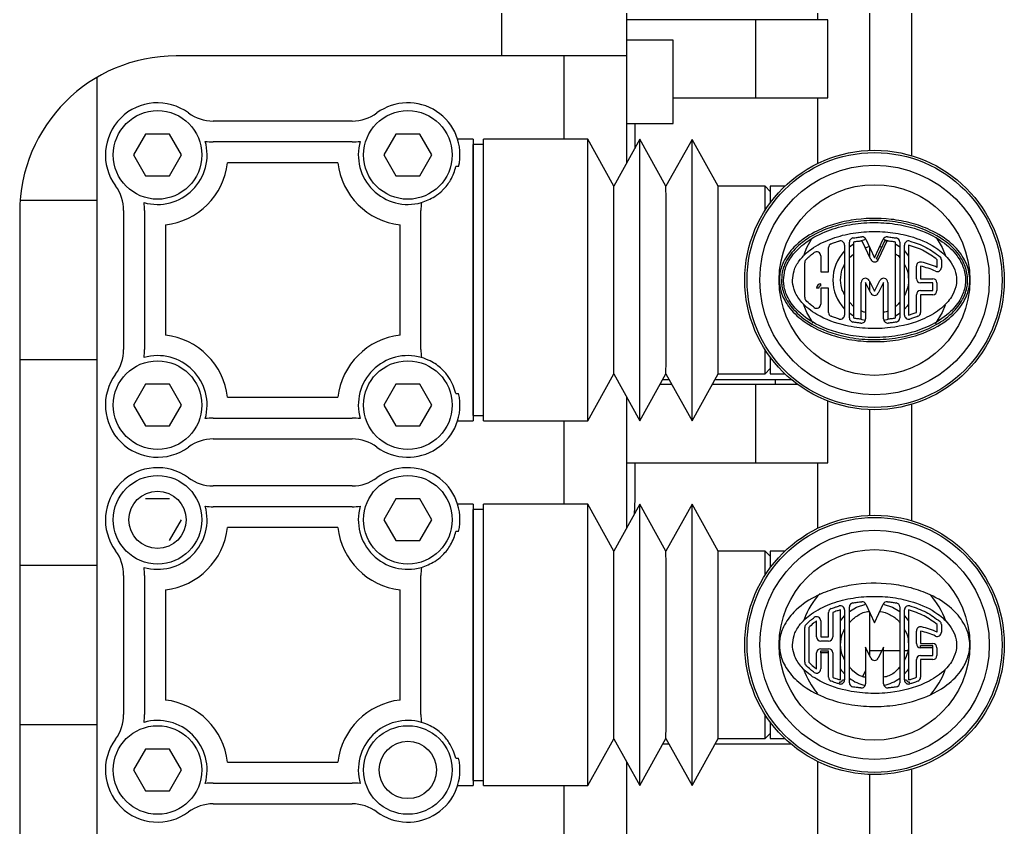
# Model space of a CAD drawing. Header units: millimetres. Extents: x 0 to 415, y 0 to 292.
# Drawn here: x 119.489 to 124.21, y 104.086 to 107.959 of the extents above; entities that cross this region are included whole.
import ezdxf

# ---------------------------------------------------------------- set-up
doc = ezdxf.new("R2010")
doc.units = ezdxf.units.MM

msp = doc.modelspace()

# ---------------------------------------------------------------- linework, layer by layer
at = {"color": 7, "linetype": 'Continuous', "lineweight": 25}
for p, q in [((123.56422, 109.83704), (123.56422, 107.33235)), ((123.76422, 109.83704), (123.76422, 107.3072)), ((121.80014, 107.7857), (121.80014, 109.6607)), ((122.40014, 107.7857), (122.40014, 109.6607)), ((123.31422, 108.45936), (123.31422, 107.95936)), ((123.01621, 107.95936), (122.40014, 107.95936)), ((123.01621, 107.95936), (123.01621, 107.58436)), ((123.36287, 107.95936), (123.01621, 107.95936)), ((123.36287, 107.58436), (123.36287, 107.95936)), ((122.62261, 107.8616), (122.40014, 107.8616)), ((122.62261, 107.4616), (122.62261, 107.8616)), ((121.80014, 107.7857), (120.23922, 107.7857)), ((122.40014, 107.7857), (121.80014, 107.7857)), ((122.10014, 107.38559), (122.10014, 107.7857)), ((122.40014, 107.27274), (122.40014, 107.7857)), ((119.85905, 107.68221), (119.85905, 102.2857)), ((122.62261, 107.58436), (123.01621, 107.58436)), ((123.01621, 107.58436), (123.36287, 107.58436)), ((123.31422, 107.58436), (123.31422, 107.26948)), ((121.0835, 107.4732), (120.41677, 107.4732)), ((122.40014, 107.4616), (122.62261, 107.4616)), ((122.43787, 107.4616), (122.43787, 107.34063)), ((120.0924, 107.4107), (120.03467, 107.3107)), ((120.20787, 107.4107), (120.0924, 107.4107)), ((120.26561, 107.3107), (120.20787, 107.4107)), ((121.2924, 107.4107), (121.23467, 107.3107)), ((121.40787, 107.4107), (121.2924, 107.4107)), ((121.46561, 107.3107), (121.40787, 107.4107)), ((121.0835, 107.3732), (120.41677, 107.3732)), ((121.66264, 107.3857), (121.58933, 107.3857)), ((121.66264, 107.3857), (121.66264, 106.0357)), ((121.71281, 107.36069), (121.66281, 107.3607)), ((122.21281, 107.38556), (121.71281, 107.38569)), ((122.33775, 107.16052), (122.21281, 107.38556)), ((122.46281, 107.38549), (122.33775, 107.16052)), ((122.58775, 107.16046), (122.46281, 107.38549)), ((122.71281, 107.38543), (122.58775, 107.16046)), ((122.83775, 107.16039), (122.71281, 107.38543)), ((120.03467, 107.3107), (120.0924, 107.2107)), ((120.20787, 107.2107), (120.26561, 107.3107)), ((121.23467, 107.3107), (121.2924, 107.2107)), ((121.40787, 107.2107), (121.46561, 107.3107)), ((121.01473, 107.2732), (120.48555, 107.2732)), ((121.59372, 107.25442), (121.58087, 107.25442)), ((120.0924, 107.2107), (120.20787, 107.2107)), ((121.2924, 107.2107), (121.40787, 107.2107)), ((123.06275, 107.16033), (122.83775, 107.16039)), ((123.08764, 107.13544), (123.06275, 107.16033)), ((123.15772, 107.16033), (123.08764, 107.16033)), ((123.08764, 107.16033), (123.08764, 107.08436)), ((119.85905, 107.09195), (119.49133, 107.09195)), ((119.48922, 107.0357), (119.48922, 102.6357)), ((119.98764, 107.04407), (119.98764, 106.37734)), ((120.08764, 107.04407), (120.08764, 106.37734)), ((121.41264, 106.37734), (121.41264, 107.04407)), ((120.18764, 106.97529), (120.18764, 106.44611)), ((121.31264, 106.44611), (121.31264, 106.97529)), ((123.44413, 106.87849), (123.44413, 106.54292)), ((123.46697, 106.52886), (123.46697, 106.89254)), ((123.46697, 106.8702), (123.48697, 106.88352)), ((123.48697, 106.89254), (123.48697, 106.52886)), ((123.51615, 106.89749), (123.54608, 106.90634)), ((123.56951, 106.80878), (123.52799, 106.89782)), ((123.54611, 106.90628), (123.58764, 106.81723)), ((123.58764, 106.81723), (123.62916, 106.90628)), ((123.5967, 106.813), (123.63822, 106.90205)), ((123.64729, 106.89782), (123.60576, 106.80878)), ((123.62919, 106.90634), (123.65855, 106.89771)), ((123.63822, 106.90205), (123.64729, 106.89782)), ((123.68831, 106.52886), (123.68831, 106.89254)), ((123.68831, 106.88352), (123.70831, 106.8702)), ((123.70831, 106.89254), (123.70831, 106.52886)), ((123.73115, 106.54292), (123.73115, 106.87849)), ((123.75115, 106.87849), (123.75115, 106.54292)), ((123.32989, 106.82605), (123.32989, 106.74926)), ((123.36701, 106.74926), (123.36701, 106.86613)), ((123.46697, 106.81914), (123.48697, 106.83534)), ((123.56422, 106.86745), (123.56422, 106.82013)), ((123.73115, 106.85), (123.75115, 106.82587)), ((123.25277, 106.62776), (123.25277, 106.79364)), ((123.5967, 106.813), (123.60576, 106.80878)), ((123.88823, 106.77116), (123.88823, 106.80787)), ((123.90823, 106.80787), (123.90823, 106.77116)), ((123.32989, 106.74926), (123.36701, 106.74926)), ((123.78827, 106.71713), (123.78827, 106.77704)), ((123.80827, 106.77704), (123.80827, 106.71713)), ((123.32989, 106.68214), (123.32989, 106.69214)), ((123.52409, 106.52396), (123.52409, 106.69901)), ((123.56974, 106.64756), (123.54409, 106.69901)), ((123.54409, 106.69901), (123.54409, 106.52396)), ((123.56199, 106.70793), (123.58764, 106.65649)), ((123.56422, 106.70346), (123.56422, 106.65863)), ((123.58764, 106.65649), (123.61329, 106.70793)), ((123.63119, 106.69901), (123.60554, 106.64756)), ((123.63119, 106.52396), (123.63119, 106.69901)), ((123.65119, 106.69901), (123.65119, 106.52396)), ((123.80827, 106.71713), (123.86681, 106.71713)), ((123.86681, 106.69713), (123.80827, 106.69713)), ((123.86681, 106.66001), (123.86681, 106.69713)), ((123.88681, 106.69713), (123.88681, 106.66001)), ((123.31989, 106.67214), (123.30989, 106.67214)), ((123.32989, 106.67214), (123.32989, 106.59535)), ((123.36701, 106.67214), (123.32989, 106.67214)), ((123.36701, 106.55527), (123.36701, 106.67214)), ((123.78827, 106.55527), (123.78827, 106.64001)), ((123.80827, 106.66001), (123.86681, 106.66001)), ((123.86681, 106.64001), (123.80827, 106.64001)), ((123.80827, 106.64001), (123.80827, 106.55527)), ((123.48697, 106.584), (123.46697, 106.60504)), ((119.48922, 106.32945), (119.85905, 106.32945)), ((123.08764, 106.34057), (123.08764, 106.26107)), ((122.21281, 106.03585), (122.33775, 106.26088)), ((122.33775, 106.26088), (122.46281, 106.03591)), ((122.46281, 106.03591), (122.58775, 106.26094)), ((122.58775, 106.26094), (122.71281, 106.03598)), ((122.71281, 106.03598), (122.83775, 106.26101)), ((122.83775, 106.26101), (123.06275, 106.26107)), ((123.06275, 106.26107), (123.08764, 106.28596)), ((123.08764, 106.26107), (123.15772, 106.26107)), ((122.57299, 106.23436), (122.60253, 106.23436)), ((122.81287, 106.2162), (122.81287, 106.20936)), ((122.82296, 106.23436), (123.01287, 106.23436)), ((123.01287, 106.23436), (123.18752, 106.23436)), ((123.11287, 106.20936), (123.11287, 106.23436)), ((120.0924, 106.2107), (120.03467, 106.1107)), ((120.20787, 106.2107), (120.0924, 106.2107)), ((120.26561, 106.1107), (120.20787, 106.2107)), ((121.2924, 106.2107), (121.23467, 106.1107)), ((121.40787, 106.2107), (121.2924, 106.2107)), ((121.46561, 106.1107), (121.40787, 106.2107)), ((121.58087, 106.16699), (121.59372, 106.16699)), ((122.61643, 106.20936), (122.55911, 106.20936)), ((123.01621, 106.20936), (122.80908, 106.20936)), ((123.01621, 106.20936), (123.01621, 105.83436)), ((123.21933, 106.20936), (123.01621, 106.20936)), ((120.48555, 106.1482), (121.01473, 106.1482)), ((122.40014, 105.52274), (122.40014, 106.14866)), ((123.36287, 105.83436), (123.36287, 106.13063)), ((120.03467, 106.1107), (120.0924, 106.0107)), ((120.20787, 106.0107), (120.26561, 106.1107)), ((121.23467, 106.1107), (121.2924, 106.0107)), ((121.40787, 106.0107), (121.46561, 106.1107)), ((123.56422, 106.08905), (123.56422, 105.58235)), ((123.76422, 106.1142), (123.76422, 105.5572)), ((120.41677, 106.0482), (121.0835, 106.0482)), ((121.58932, 106.0357), (121.66264, 106.0357)), ((121.66281, 106.0607), (121.71281, 106.06071)), ((121.71281, 106.03571), (122.21281, 106.03585)), ((122.10014, 105.63559), (122.10014, 106.03582)), ((120.0924, 106.0107), (120.20787, 106.0107)), ((121.2924, 106.0107), (121.40787, 106.0107)), ((120.41677, 105.9482), (121.0835, 105.9482)), ((122.40014, 105.83436), (123.01621, 105.83436)), ((122.43787, 105.83436), (122.43787, 105.6607)), ((123.01621, 105.83436), (123.36287, 105.83436)), ((123.31422, 105.83436), (123.31422, 105.51948)), ((121.0835, 105.7232), (120.41677, 105.7232)), ((120.20787, 105.6607), (120.0924, 105.6607)), ((121.2924, 105.6607), (121.23467, 105.5607)), ((121.40787, 105.6607), (121.2924, 105.6607)), ((121.46561, 105.5607), (121.40787, 105.6607)), ((122.43787, 105.6607), (122.43505, 105.58554)), ((121.0835, 105.6232), (120.41677, 105.6232)), ((121.66264, 105.6357), (121.58933, 105.6357)), ((121.66264, 105.6357), (121.66264, 104.2857)), ((121.71281, 105.61069), (121.66281, 105.6107)), ((122.21281, 105.63556), (121.71281, 105.63569)), ((122.33775, 105.41052), (122.21281, 105.63556)), ((122.46281, 105.63549), (122.33775, 105.41052)), ((122.58775, 105.41046), (122.46281, 105.63549)), ((122.71281, 105.63543), (122.58775, 105.41046)), ((122.83775, 105.41039), (122.71281, 105.63543)), ((120.20787, 105.4607), (120.26561, 105.5607)), ((121.23467, 105.5607), (121.2924, 105.4607)), ((121.40787, 105.4607), (121.46561, 105.5607)), ((121.01473, 105.5232), (120.48555, 105.5232)), ((121.59372, 105.50442), (121.58087, 105.50442)), ((121.2924, 105.4607), (121.40787, 105.4607)), ((123.06275, 105.41033), (122.83775, 105.41039)), ((123.08764, 105.38544), (123.06275, 105.41033)), ((123.15772, 105.41033), (123.08764, 105.41033)), ((123.08764, 105.41033), (123.08764, 105.33436)), ((119.85905, 105.34195), (119.48922, 105.34195)), ((119.98764, 105.29407), (119.98764, 104.62734)), ((120.08764, 105.29407), (120.08764, 104.62734)), ((121.41264, 104.62734), (121.41264, 105.29407)), ((120.18764, 105.22529), (120.18764, 104.69611)), ((121.31264, 104.69611), (121.31264, 105.22529)), ((123.42413, 104.79292), (123.42413, 105.12849)), ((123.44413, 105.12849), (123.44413, 104.79292)), ((123.46697, 104.77886), (123.46697, 105.14254)), ((123.54611, 105.15628), (123.58764, 105.06723)), ((123.58764, 105.06723), (123.62916, 105.15628)), ((123.70831, 105.14254), (123.70831, 104.77886)), ((123.73115, 104.79292), (123.73115, 105.12849)), ((123.75115, 105.12849), (123.75115, 104.79292)), ((123.36701, 104.99926), (123.36701, 105.11613)), ((123.38701, 105.11613), (123.38701, 104.99926)), ((123.42413, 105.07587), (123.44413, 105.1)), ((123.56422, 105.11745), (123.56422, 104.93436)), ((123.73115, 105.1), (123.75115, 105.07587)), ((123.25277, 104.87776), (123.25277, 105.04364)), ((123.27277, 105.04364), (123.27277, 104.87776)), ((123.30989, 104.99926), (123.30989, 105.07605)), ((123.32989, 105.07605), (123.32989, 104.99926)), ((123.88823, 105.02116), (123.88823, 105.05787)), ((123.90823, 105.05787), (123.90823, 105.02116)), ((123.32989, 104.99926), (123.36701, 104.99926)), ((123.78827, 104.96713), (123.78827, 105.02704)), ((123.80827, 105.02704), (123.80827, 104.96713)), ((123.36701, 104.97926), (123.32989, 104.97926)), ((123.32989, 104.94214), (123.36701, 104.94214)), ((123.56974, 104.89756), (123.54409, 104.94901)), ((123.54409, 104.94901), (123.54409, 104.77396)), ((123.63119, 104.94901), (123.60554, 104.89756)), ((123.63119, 104.77396), (123.63119, 104.94901)), ((123.80827, 104.96713), (123.86681, 104.96713)), ((123.80827, 104.95713), (123.86681, 104.95713)), ((123.80827, 104.94713), (123.80827, 104.95713)), ((123.86681, 104.94713), (123.80827, 104.94713)), ((123.86681, 104.94713), (123.86681, 104.95713)), ((123.86681, 104.91001), (123.86681, 104.94713)), ((123.88681, 104.94713), (123.88681, 104.91001)), ((123.30989, 104.84535), (123.30989, 104.92214)), ((123.32989, 104.93214), (123.36701, 104.93214)), ((123.32989, 104.92214), (123.32989, 104.93214)), ((123.36701, 104.92214), (123.32989, 104.92214)), ((123.32989, 104.92214), (123.32989, 104.84535)), ((123.36701, 104.92214), (123.36701, 104.93214)), ((123.36701, 104.80527), (123.36701, 104.92214)), ((123.38701, 104.92214), (123.38701, 104.80527)), ((123.56422, 104.93436), (123.56311, 104.91086)), ((123.56422, 104.93436), (123.62388, 104.93436)), ((123.63119, 104.93436), (123.70831, 104.93436)), ((123.73115, 104.93436), (123.7465, 104.93436)), ((123.74799, 104.93436), (123.75115, 104.93436)), ((123.78827, 104.80527), (123.78827, 104.89001)), ((123.80827, 104.91001), (123.86681, 104.91001)), ((123.86681, 104.89001), (123.80827, 104.89001)), ((123.80827, 104.89001), (123.80827, 104.80527)), ((123.54409, 104.83607), (123.53031, 104.80865)), ((123.42136, 104.78331), (123.41859, 104.7737)), ((123.43413, 104.79292), (123.44413, 104.79292)), ((123.73115, 104.79292), (123.74115, 104.79292)), ((123.75668, 104.7737), (123.75392, 104.78331)), ((119.48922, 104.57945), (119.85905, 104.57945)), ((123.08764, 104.59057), (123.08764, 104.51107)), ((123.06275, 104.51107), (123.08764, 104.53596)), ((122.21281, 104.28585), (122.33775, 104.51088)), ((122.33775, 104.51088), (122.46281, 104.28591)), ((122.46281, 104.28591), (122.58775, 104.51094)), ((122.60253, 104.48436), (122.57624, 104.48436)), ((122.58775, 104.51094), (122.71281, 104.28598)), ((122.71281, 104.28598), (122.83775, 104.51101)), ((123.18752, 104.48436), (122.82296, 104.48436)), ((122.83775, 104.51101), (123.06275, 104.51107)), ((123.08764, 104.51107), (123.15772, 104.51107)), ((120.0924, 104.4607), (120.03467, 104.3607)), ((120.20787, 104.4607), (120.0924, 104.4607)), ((120.26561, 104.3607), (120.20787, 104.4607)), ((120.48555, 104.3982), (121.01473, 104.3982)), ((121.58087, 104.41699), (121.59372, 104.41699)), ((122.40014, 103.77274), (122.40014, 104.39866)), ((123.31422, 104.40192), (123.31422, 103.76948)), ((120.03467, 104.3607), (120.0924, 104.2607)), ((120.20787, 104.2607), (120.26561, 104.3607)), ((123.56422, 104.33905), (123.56422, 103.83235)), ((123.76422, 104.3642), (123.76422, 103.8072)), ((120.41677, 104.2982), (121.0835, 104.2982)), ((121.58932, 104.2857), (121.66264, 104.2857)), ((121.66281, 104.3107), (121.71281, 104.31071)), ((121.71281, 104.28571), (122.21281, 104.28585)), ((122.10014, 103.88559), (122.10014, 104.28582)), ((120.0924, 104.2607), (120.20787, 104.2607)), ((120.41677, 104.1982), (121.0835, 104.1982))]:
    msp.add_line(p, q, dxfattribs=at)
at = {"color": 7, "linetype": 'Continuous', "lineweight": 25, "flags": 128}
for points in [[(121.66281, 106.0607), (121.66282, 106.06292), (121.66285, 106.08059), (121.66288, 106.11545), (121.6629, 106.16654), (121.66292, 106.23248), (121.66294, 106.31146), (121.66296, 106.40134), (121.66297, 106.49965), (121.66298, 106.60372), (121.66298, 106.7107), (121.66298, 106.81769), (121.66297, 106.92176), (121.66296, 107.02007), (121.66294, 107.10994), (121.66292, 107.18892), (121.6629, 107.25486), (121.66288, 107.30595), (121.66285, 107.34081), (121.66282, 107.35848), (121.66281, 107.3607)], [(121.71281, 106.03571), (121.71283, 106.03802), (121.71286, 106.05637), (121.71288, 106.09257), (121.71291, 106.14563), (121.71293, 106.2141), (121.71295, 106.29612), (121.71297, 106.38944), (121.71298, 106.49153), (121.71299, 106.5996), (121.71299, 106.7107), (121.71299, 106.8218), (121.71298, 106.92987), (121.71297, 107.03196), (121.71295, 107.12529), (121.71293, 107.20731), (121.71291, 107.27578), (121.71288, 107.32884), (121.71286, 107.36503), (121.71283, 107.38338), (121.71281, 107.38569)], [(122.21281, 106.03585), (122.21283, 106.03815), (122.21286, 106.0565), (122.21288, 106.09269), (122.21291, 106.14573), (122.21293, 106.21419), (122.21295, 106.2962), (122.21297, 106.38951), (122.21298, 106.49158), (122.21299, 106.59962), (122.21299, 106.7107), (122.21299, 106.82178), (122.21298, 106.92983), (122.21297, 107.0319), (122.21295, 107.12521), (122.21293, 107.20721), (122.21291, 107.27567), (122.21288, 107.32872), (122.21286, 107.36491), (122.21283, 107.38325), (122.21281, 107.38556)], [(122.46281, 106.03591), (122.46283, 106.03822), (122.46286, 106.05656), (122.46288, 106.09275), (122.46291, 106.14579), (122.46293, 106.21424), (122.46295, 106.29624), (122.46297, 106.38954), (122.46298, 106.4916), (122.46299, 106.59963), (122.46299, 106.7107), (122.46299, 106.82177), (122.46298, 106.92981), (122.46297, 107.03187), (122.46295, 107.12517), (122.46293, 107.20716), (122.46291, 107.27561), (122.46288, 107.32866), (122.46286, 107.36484), (122.46283, 107.38319), (122.46281, 107.38549)], [(122.71281, 106.03598), (122.71283, 106.03828), (122.71286, 106.05662), (122.71288, 106.09281), (122.71291, 106.14584), (122.71293, 106.21429), (122.71295, 106.29628), (122.71297, 106.38957), (122.71298, 106.49162), (122.71299, 106.59965), (122.71299, 106.7107), (122.71299, 106.82176), (122.71298, 106.92978), (122.71297, 107.03184), (122.71295, 107.12513), (122.71293, 107.20711), (122.71291, 107.27556), (122.71288, 107.3286), (122.71286, 107.36478), (122.71283, 107.38312), (122.71281, 107.38543)], [(122.33775, 106.26088), (122.33776, 106.26146), (122.33778, 106.27524), (122.33781, 106.30685), (122.33783, 106.35499), (122.33784, 106.4177), (122.33786, 106.4924), (122.33787, 106.57604), (122.33787, 106.66519), (122.33787, 106.75621), (122.33787, 106.84536), (122.33786, 106.929), (122.33784, 107.0037), (122.33783, 107.06641), (122.33781, 107.11455), (122.33778, 107.14616), (122.33776, 107.15995), (122.33775, 107.16052)], [(122.58775, 106.26094), (122.58776, 106.26152), (122.58778, 106.2753), (122.58781, 106.30691), (122.58783, 106.35504), (122.58784, 106.41774), (122.58786, 106.49243), (122.58787, 106.57606), (122.58787, 106.6652), (122.58787, 106.7562), (122.58787, 106.84534), (122.58786, 106.92897), (122.58784, 107.00366), (122.58783, 107.06636), (122.58781, 107.1145), (122.58778, 107.1461), (122.58776, 107.15988), (122.58775, 107.16046)], [(122.83775, 106.26101), (122.83776, 106.26159), (122.83778, 106.27537), (122.83781, 106.30697), (122.83783, 106.3551), (122.83784, 106.41778), (122.83786, 106.49247), (122.83787, 106.57608), (122.83787, 106.66521), (122.83787, 106.7562), (122.83787, 106.84532), (122.83786, 106.92894), (122.83784, 107.00362), (122.83783, 107.06631), (122.83781, 107.11444), (122.83778, 107.14604), (122.83776, 107.15982), (122.83775, 107.16039)], [(123.24966, 106.83324), (123.26374, 106.86668), (123.28592, 106.90618)], [(123.88363, 106.91474), (123.91154, 106.86668), (123.92874, 106.82422)], [(123.29382, 106.50354), (123.26374, 106.55472), (123.24734, 106.59477)], [(123.75115, 106.59553), (123.744, 106.586), (123.73115, 106.5714)], [(123.92607, 106.58944), (123.91154, 106.55472), (123.87879, 106.49982)], [(123.48697, 106.53789), (123.47497, 106.54545), (123.46697, 106.55121)], [(123.70831, 106.55121), (123.7003, 106.54545), (123.68831, 106.53789)], [(123.54239, 106.51589), (123.52869, 106.51959), (123.51958, 106.52264)], [(123.65446, 106.52219), (123.64659, 106.51959), (123.63289, 106.51589)], [(121.66281, 104.3107), (121.66282, 104.31292), (121.66285, 104.33059), (121.66288, 104.36545), (121.6629, 104.41654), (121.66292, 104.48248), (121.66294, 104.56146), (121.66296, 104.65134), (121.66297, 104.74965), (121.66298, 104.85372), (121.66298, 104.9607), (121.66298, 105.06769), (121.66297, 105.17176), (121.66296, 105.27007), (121.66294, 105.35994), (121.66292, 105.43892), (121.6629, 105.50486), (121.66288, 105.55595), (121.66285, 105.59081), (121.66282, 105.60848), (121.66281, 105.6107)], [(121.71281, 104.28571), (121.71283, 104.28802), (121.71286, 104.30637), (121.71288, 104.34257), (121.71291, 104.39563), (121.71293, 104.4641), (121.71295, 104.54612), (121.71297, 104.63944), (121.71298, 104.74153), (121.71299, 104.8496), (121.71299, 104.9607), (121.71299, 105.0718), (121.71298, 105.17987), (121.71297, 105.28196), (121.71295, 105.37529), (121.71293, 105.45731), (121.71291, 105.52578), (121.71288, 105.57884), (121.71286, 105.61503), (121.71283, 105.63338), (121.71281, 105.63569)], [(122.21281, 104.28585), (122.21283, 104.28815), (122.21286, 104.3065), (122.21288, 104.34269), (122.21291, 104.39573), (122.21293, 104.46419), (122.21295, 104.5462), (122.21297, 104.63951), (122.21298, 104.74158), (122.21299, 104.84962), (122.21299, 104.9607), (122.21299, 105.07178), (122.21298, 105.17983), (122.21297, 105.2819), (122.21295, 105.37521), (122.21293, 105.45721), (122.21291, 105.52567), (122.21288, 105.57872), (122.21286, 105.61491), (122.21283, 105.63325), (122.21281, 105.63556)], [(122.46281, 104.28591), (122.46283, 104.28822), (122.46286, 104.30656), (122.46288, 104.34275), (122.46291, 104.39579), (122.46293, 104.46424), (122.46295, 104.54624), (122.46297, 104.63954), (122.46298, 104.7416), (122.46299, 104.84963), (122.46299, 104.9607), (122.46299, 105.07177), (122.46298, 105.17981), (122.46297, 105.28187), (122.46295, 105.37517), (122.46293, 105.45716), (122.46291, 105.52561), (122.46288, 105.57866), (122.46286, 105.61484), (122.46283, 105.63319), (122.46281, 105.63549)], [(122.71281, 104.28598), (122.71283, 104.28828), (122.71286, 104.30662), (122.71288, 104.34281), (122.71291, 104.39584), (122.71293, 104.46429), (122.71295, 104.54628), (122.71297, 104.63957), (122.71298, 104.74162), (122.71299, 104.84965), (122.71299, 104.9607), (122.71299, 105.07176), (122.71298, 105.17978), (122.71297, 105.28184), (122.71295, 105.37513), (122.71293, 105.45711), (122.71291, 105.52556), (122.71288, 105.5786), (122.71286, 105.61478), (122.71283, 105.63312), (122.71281, 105.63543)], [(122.33775, 104.51088), (122.33776, 104.51146), (122.33778, 104.52524), (122.33781, 104.55685), (122.33783, 104.60499), (122.33784, 104.6677), (122.33786, 104.7424), (122.33787, 104.82604), (122.33787, 104.91519), (122.33787, 105.00621), (122.33787, 105.09536), (122.33786, 105.179), (122.33784, 105.2537), (122.33783, 105.31641), (122.33781, 105.36455), (122.33778, 105.39616), (122.33776, 105.40995), (122.33775, 105.41052)], [(122.58775, 104.51094), (122.58776, 104.51152), (122.58778, 104.5253), (122.58781, 104.55691), (122.58783, 104.60504), (122.58784, 104.66774), (122.58786, 104.74243), (122.58787, 104.82606), (122.58787, 104.9152), (122.58787, 105.0062), (122.58787, 105.09534), (122.58786, 105.17897), (122.58784, 105.25366), (122.58783, 105.31636), (122.58781, 105.3645), (122.58778, 105.3961), (122.58776, 105.40988), (122.58775, 105.41046)], [(122.83775, 104.51101), (122.83776, 104.51159), (122.83778, 104.52537), (122.83781, 104.55697), (122.83783, 104.6051), (122.83784, 104.66778), (122.83786, 104.74247), (122.83787, 104.82608), (122.83787, 104.91521), (122.83787, 105.0062), (122.83787, 105.09532), (122.83786, 105.17894), (122.83784, 105.25362), (122.83783, 105.31631), (122.83781, 105.36444), (122.83778, 105.39604), (122.83776, 105.40982), (122.83775, 105.41039)], [(123.46697, 105.1202), (123.50086, 105.1409), (123.54608, 105.15634)], [(123.62919, 105.15634), (123.67441, 105.1409), (123.70831, 105.1202)], [(123.44413, 104.8214), (123.43127, 104.836), (123.42413, 104.84553)], [(123.75115, 104.84553), (123.744, 104.836), (123.73115, 104.8214)]]:
    msp.add_lwpolyline(points, dxfattribs=at)
at = {"color": 7, "linetype": 'Continuous', "lineweight": 25}
for centre, radius in [((120.15014, 107.3107), 0.2125), ((121.35014, 107.3107), 0.2125), ((123.58764, 106.7107), 0.62209), ((123.58764, 106.7107), 0.61136), ((123.58764, 106.7107), 0.55014), ((123.58764, 106.7107), 0.4573), ((120.15014, 106.1107), 0.2125), ((121.35014, 106.1107), 0.2125), ((120.15014, 105.5607), 0.2125), ((121.35014, 105.5607), 0.2125), ((120.15014, 105.5607), 0.1375), ((123.58764, 104.9607), 0.62209), ((123.58764, 104.9607), 0.61136), ((123.58764, 104.9607), 0.55014), ((123.58764, 104.9607), 0.4573), ((120.15014, 104.3607), 0.2125), ((121.35014, 104.3607), 0.2125), ((121.35014, 104.3607), 0.1375)]:
    msp.add_circle(centre, radius, dxfattribs=at)
for centre, radius, start, end in [((120.23922, 107.0357), 0.75, 90, 180), ((120.15014, 107.3107), 0.25, 53.66394, 216.33606), ((121.35014, 107.3107), 0.25, 346.98867, 126.33606), ((120.41677, 107.6732), 0.2, 233.66394, 270), ((121.0835, 107.6732), 0.2, 270, 306.33606), ((120.15014, 107.3107), 0.2375, 254.13141, 15.86859), ((120.41677, 107.6732), 0.3, 262.68738, 270), ((121.0835, 107.6732), 0.3, 270, 277.31262), ((121.35014, 107.3107), 0.2375, 164.13141, 285.86859), ((120.15014, 107.3107), 0.3375, 276.37937, 353.62063), ((121.35014, 107.3107), 0.3375, 186.37937, 263.62063), ((119.78764, 107.04407), 0.2, 0, 36.33606), ((66.29782, 107.06379), 56.76501, 359.980764, 0.097445), ((119.78764, 107.04407), 0.3, 0, 7.31262), ((121.71264, 107.04407), 0.3, 172.68738, 180), ((123.38701, 106.86613), 0.02, 110.8548, 180), ((123.42413, 106.87849), 0.02, 0, 106.07489), ((123.48697, 106.89254), 0.02, 99.31528, 180), ((123.52799, 106.89782), 0.02, 25, 95.39929), ((123.64729, 106.89782), 0.02, 84.60071, 155), ((123.68831, 106.89254), 0.02, 0, 80.68472), ((123.75115, 106.87849), 0.02, 73.92511, 180), ((123.30989, 106.82605), 0.02, 0, 125.20765), ((123.58764, 106.7107), 0.2, 135.85257, 224.14743), ((123.27277, 106.79364), 0.02, 137.85997, 180), ((123.58764, 106.81723), 0.02, 205, 335), ((123.80827, 106.77704), 0.02, 77.67884, 180), ((123.73422, 106.43803), 0.367, 65.18833, 77.67884), ((123.88823, 106.80787), 0.02, 0, 47.91024), ((123.73422, 106.43803), 0.347, 65.18833, 77.67884), ((123.88823, 106.77116), 0.02, 245.18833, 0), ((123.32989, 106.67214), 0.02, 90, 180), ((123.54409, 106.69901), 0.02, 26.5, 180), ((123.63119, 106.69901), 0.02, 0, 153.5), ((123.80827, 106.71713), 0.02, 180, 270), ((123.86681, 106.69713), 0.02, 0, 90), ((123.32989, 106.67214), 0.01, 90, 180), ((123.58764, 106.65649), 0.02, 206.5, 333.5), ((123.80827, 106.64001), 0.02, 90, 180), ((123.86681, 106.66001), 0.02, 270, 0), ((123.27277, 106.62776), 0.02, 180, 222.14003), ((123.30989, 106.59535), 0.02, 234.79235, 0), ((123.38701, 106.55527), 0.02, 180, 249.1452), ((123.42413, 106.54292), 0.02, 253.92511, 0), ((123.75115, 106.54292), 0.02, 180, 286.07489), ((123.78827, 106.55527), 0.02, 290.8548, 0), ((123.48697, 106.52886), 0.02, 180, 260.68472), ((123.52409, 106.52396), 0.02, 264.23859, 0), ((123.65119, 106.52396), 0.02, 180, 275.76141), ((123.68831, 106.52886), 0.02, 279.31528, 0), ((120.15014, 106.1107), 0.3375, 6.37937, 83.62063), ((121.35014, 106.1107), 0.3375, 96.37937, 173.62063), ((119.78764, 106.37734), 0.2, 323.66394, 360), ((119.78764, 106.37734), 0.3, 352.68738, 0), ((121.71264, 106.37734), 0.3, 180, 187.31262), ((52.60073, 106.36696), 70.4621, 359.9138959, 0.0078951), ((120.15014, 106.1107), 0.2375, 344.13141, 105.86859), ((121.35014, 106.1107), 0.2375, 74.13141, 195.86859), ((120.15014, 106.1107), 0.25, 143.66394, 306.33606), ((121.35014, 106.1107), 0.25, 233.66394, 13.01133), ((120.41677, 105.7482), 0.3, 90, 97.31262), ((121.0835, 105.7482), 0.3, 82.68738, 90), ((120.41677, 105.7482), 0.2, 90, 126.33606), ((121.0835, 105.7482), 0.2, 53.66394, 90), ((120.15014, 105.5607), 0.25, 53.66394, 216.33606), ((121.35014, 105.5607), 0.25, 346.98867, 126.33606), ((120.41677, 105.9232), 0.2, 233.66394, 270), ((121.0835, 105.9232), 0.2, 270, 306.33606), ((120.15014, 105.5607), 0.2375, 254.13141, 15.86859), ((120.41677, 105.9232), 0.3, 262.68738, 270), ((121.0835, 105.9232), 0.3, 270, 277.31262), ((121.35014, 105.5607), 0.2375, 164.13141, 285.86859), ((120.15014, 105.5607), 0.3375, 276.37937, 353.62063), ((121.35014, 105.5607), 0.3375, 186.37937, 263.62063), ((119.78764, 105.29407), 0.2, 0, 36.33606), ((66.29782, 105.31379), 56.76501, 359.980764, 0.097445), ((119.78764, 105.29407), 0.3, 0, 7.31262), ((121.71264, 105.29407), 0.3, 172.68738, 180), ((123.58764, 104.9607), 0.3595, 136.61173, 160.07096), ((123.58764, 104.9607), 0.3595, 18.40728, 42.33604), ((123.38701, 105.11613), 0.02, 110.8548, 180), ((123.42413, 105.12849), 0.02, 0, 106.07489), ((123.48697, 105.14254), 0.02, 99.31528, 180), ((123.52799, 105.14782), 0.02, 25, 95.39929), ((123.64729, 105.14782), 0.02, 84.60071, 155), ((123.68831, 105.14254), 0.02, 0, 80.68472), ((123.75115, 105.12849), 0.02, 73.92511, 180), ((123.30989, 105.07605), 0.02, 0, 125.20765), ((123.27277, 105.04364), 0.02, 137.85997, 180), ((123.80827, 105.02704), 0.02, 77.67884, 180), ((123.73422, 104.68803), 0.367, 65.18833, 77.67884), ((123.88823, 105.05787), 0.02, 0, 47.91024), ((123.32989, 104.99926), 0.02, 180, 270), ((123.36701, 104.99926), 0.02, 270, 0), ((123.73422, 104.68803), 0.347, 65.18833, 77.67884), ((123.88823, 105.02116), 0.02, 245.18833, 0), ((123.32989, 104.92214), 0.02, 90, 180), ((123.36701, 104.92214), 0.02, 0, 90), ((123.80827, 104.96713), 0.02, 180, 270), ((123.86681, 104.94713), 0.02, 0, 90), ((123.58764, 104.90649), 0.02, 206.5, 333.5), ((123.80827, 104.89001), 0.02, 90, 180), ((123.86681, 104.91001), 0.02, 270, 0), ((123.58764, 104.9607), 0.3595, 198.8125, 220.39535), ((123.27277, 104.87776), 0.02, 180, 222.14003), ((123.30989, 104.84535), 0.02, 234.79235, 0), ((123.38701, 104.80527), 0.02, 180, 249.1452), ((123.58764, 104.9607), 0.2, 232.8898, 256.92309), ((123.58764, 104.9607), 0.2, 283.07691, 307.1102), ((123.78827, 104.80527), 0.02, 290.8548, 0), ((123.58764, 104.9607), 0.3595, 318.67661, 340.28757), ((123.42413, 104.79292), 0.02, 253.92511, 0), ((123.42413, 104.79292), 0.01, 253.92511, 0), ((123.48697, 104.77886), 0.02, 180, 260.68472), ((123.52409, 104.77396), 0.02, 264.23859, 0), ((123.65119, 104.77396), 0.02, 180, 275.76141), ((123.68831, 104.77886), 0.02, 279.31528, 0), ((123.75115, 104.79292), 0.02, 180, 286.07489), ((123.75115, 104.79292), 0.01, 180, 286.07489), ((120.15014, 104.3607), 0.3375, 6.37937, 83.62063), ((121.35014, 104.3607), 0.3375, 96.37937, 173.62063), ((119.78764, 104.62734), 0.2, 323.66394, 0), ((119.78764, 104.62734), 0.3, 352.68738, 0), ((121.71264, 104.62734), 0.3, 180, 187.31262), ((52.60073, 104.61696), 70.4621, 359.9138959, 0.0078951), ((120.15014, 104.3607), 0.2375, 344.13141, 105.86859), ((121.35014, 104.3607), 0.2375, 74.13141, 195.86859), ((120.15014, 104.3607), 0.25, 143.66394, 306.33606), ((121.35014, 104.3607), 0.25, 233.66394, 13.01133), ((120.41677, 103.9982), 0.3, 90, 97.31262), ((121.0835, 103.9982), 0.3, 82.68738, 90), ((120.41677, 103.9982), 0.2, 90, 126.33606), ((121.0835, 103.9982), 0.2, 53.66394, 90)]:
    msp.add_arc(centre, radius, start, end, dxfattribs=at)
for points, knots in [([(121.41508, 107.08225), (121.43741, 107.09077), (121.47424, 107.10481), (121.50414, 107.12931), (121.53127, 107.15535), (121.56252, 107.19639), (121.57418, 107.23325), (121.58087, 107.25442)], [0, 0, 0, 0, 0.23896888, 0.39411939, 0.41565865, 0.6645111, 1, 1, 1, 1]), ([(123.13139, 106.7107), (123.13169, 106.71868), (123.13283, 106.74853), (123.15068, 106.80558), (123.20536, 106.88067), (123.28923, 106.93916), (123.38455, 106.9781), (123.50748, 107.00695), (123.63682, 107.0098), (123.76399, 106.9861), (123.86346, 106.95071), (123.95222, 106.89587), (124.015, 106.82349), (124.0402, 106.7602), (124.04621, 106.70078), (124.03551, 106.64211), (123.99599, 106.57093), (123.91393, 106.49523), (123.79894, 106.44336), (123.67496, 106.41747), (123.56276, 106.41261), (123.45051, 106.42533), (123.33734, 106.45864), (123.23802, 106.51334), (123.16879, 106.58524), (123.13592, 106.65279), (123.13269, 106.69399), (123.13139, 106.7107)], [0, 0, 0, 0, 0.0100454, 0.0375655, 0.0736362, 0.125112, 0.1639412, 0.202828, 0.283586, 0.3244273, 0.3652139, 0.4159623, 0.4539479, 0.4838505, 0.5000239, 0.5287137, 0.5572839, 0.6011604, 0.666771, 0.7133971, 0.7600594, 0.8075502, 0.8549721, 0.9078848, 0.9482556, 0.9790049, 1, 1, 1, 1]), ([(123.14139, 106.7107), (123.14266, 106.72732), (123.14459, 106.75234), (123.15801, 106.79018), (123.18414, 106.83838), (123.24594, 106.901), (123.34217, 106.95376), (123.45264, 106.98626), (123.56323, 106.99876), (123.6737, 106.99396), (123.79532, 106.96858), (123.9076, 106.91808), (123.98731, 106.84498), (124.02569, 106.77665), (124.03572, 106.72268), (124.03126, 106.66875), (124.01089, 106.61132), (123.95574, 106.54247), (123.85187, 106.47242), (123.72103, 106.43266), (123.58501, 106.42187), (123.4484, 106.43375), (123.31523, 106.47567), (123.21076, 106.54983), (123.15912, 106.62176), (123.14266, 106.67564), (123.14165, 106.70352), (123.14139, 106.7107)], [0, 0, 0, 0, 0.021416, 0.0322571, 0.0516489, 0.0919201, 0.143917, 0.1919405, 0.2400351, 0.2871982, 0.3343243, 0.4001374, 0.4437135, 0.4717393, 0.5001629, 0.5130716, 0.5414739, 0.5774083, 0.6252619, 0.7013901, 0.7512344, 0.8010774, 0.8780665, 0.9287068, 0.9639464, 0.9907204, 1, 1, 1, 1]), ([(123.15139, 106.7107), (123.15163, 106.70392), (123.15259, 106.67747), (123.16834, 106.62607), (123.21817, 106.55682), (123.32004, 106.48464), (123.45063, 106.4436), (123.58505, 106.43192), (123.7189, 106.44254), (123.84726, 106.48148), (123.94862, 106.54974), (124.00189, 106.61607), (124.02139, 106.67092), (124.02563, 106.72206), (124.01607, 106.77336), (123.9792, 106.83886), (123.90171, 106.90977), (123.79188, 106.95908), (123.67238, 106.984), (123.56361, 106.98871), (123.45474, 106.97644), (123.34635, 106.94456), (123.25212, 106.89305), (123.18714, 106.82682), (123.1558, 106.76442), (123.15268, 106.72642), (123.15139, 106.7107)], [0, 0, 0, 0, 0.00901824, 0.0351411, 0.06992374, 0.12057325, 0.19829329, 0.24877407, 0.2992562, 0.37612527, 0.42403868, 0.45958187, 0.48733372, 0.49988154, 0.52755527, 0.55509713, 0.59847185, 0.66471824, 0.7124235, 0.76016682, 0.80881262, 0.85738524, 0.90961258, 0.94961659, 0.97916695, 1, 1, 1, 1]), ([(123.19423, 106.7107), (123.1943, 106.70735), (123.19474, 106.68831), (123.20494, 106.64925), (123.24269, 106.59292), (123.32419, 106.53088), (123.4354, 106.49145), (123.55615, 106.47569), (123.68477, 106.48015), (123.80728, 106.51069), (123.90484, 106.56834), (123.95551, 106.62228), (123.97748, 106.67097), (123.98313, 106.71607), (123.97479, 106.76035), (123.94506, 106.8132), (123.88009, 106.87286), (123.78413, 106.91649), (123.67607, 106.94023), (123.57441, 106.94589), (123.47209, 106.93619), (123.37316, 106.90929), (123.28792, 106.86621), (123.22972, 106.81255), (123.19906, 106.75902), (123.19573, 106.72575), (123.19423, 106.7107)], [0, 0, 0, 0, 0.0050467, 0.0286659, 0.0594528, 0.1054361, 0.1803503, 0.2342114, 0.2880941, 0.3735075, 0.4209532, 0.4569301, 0.4831175, 0.4998742, 0.5247215, 0.54944, 0.5900031, 0.6552227, 0.7055878, 0.7560045, 0.8078838, 0.8596801, 0.909579, 0.9500995, 0.9774269, 1, 1, 1, 1]), ([(123.37989, 106.88482), (123.38713, 106.88747), (123.3999, 106.89215), (123.41294, 106.89603), (123.41859, 106.8977)], [0, 0, 0, 0, 0.5667715, 1, 1, 1, 1]), ([(123.48373, 106.91228), (123.49047, 106.91332), (123.50454, 106.91551), (123.51872, 106.91697), (123.52611, 106.91773)], [0, 0, 0, 0, 0.4785901, 1, 1, 1, 1]), ([(123.52799, 106.89782), (123.52083, 106.89708), (123.50711, 106.89567), (123.49349, 106.89355), (123.48697, 106.89254)], [0, 0, 0, 0, 0.5216396, 1, 1, 1, 1]), ([(123.68831, 106.89254), (123.68179, 106.89355), (123.66816, 106.89567), (123.65444, 106.89708), (123.64729, 106.89782)], [0, 0, 0, 0, 0.4783604, 1, 1, 1, 1]), ([(123.64917, 106.91773), (123.65656, 106.91697), (123.67073, 106.91551), (123.68481, 106.91332), (123.69154, 106.91228)], [0, 0, 0, 0, 0.5214099, 1, 1, 1, 1]), ([(123.88823, 106.80787), (123.86808, 106.82295), (123.82638, 106.85416), (123.77679, 106.8702), (123.75115, 106.87849)], [0, 0, 0, 0, 0.4830041, 1, 1, 1, 1]), ([(123.75668, 106.8977), (123.78351, 106.88901), (123.83599, 106.872), (123.88008, 106.83889), (123.90163, 106.82271)], [0, 0, 0, 0, 0.5112389, 1, 1, 1, 1]), ([(123.25794, 106.80706), (123.26213, 106.81146), (123.26975, 106.81945), (123.28327, 106.83127), (123.29281, 106.8383), (123.29836, 106.84239)], [0, 0, 0, 0, 0.3389803, 0.6157181, 1, 1, 1, 1]), ([(123.54336, 106.86485), (123.54893, 106.86771), (123.55561, 106.87115), (123.56299, 106.87097), (123.56422, 106.87094)], [0, 0, 0, 0, 0.8335129, 1, 1, 1, 1]), ([(123.61274, 106.87107), (123.61311, 106.87108), (123.61653, 106.87115), (123.61966, 106.86961), (123.62245, 106.86823)], [0, 0, 0, 0, 0.1078985, 1, 1, 1, 1]), ([(123.68831, 106.83576), (123.69404, 106.83245), (123.70209, 106.82782), (123.70692, 106.82005), (123.70831, 106.81783)], [0, 0, 0, 0, 0.7132535, 1, 1, 1, 1]), ([(123.44413, 106.63949), (123.43881, 106.64969), (123.42517, 106.67587), (123.42396, 106.72379), (123.43054, 106.76354), (123.44205, 106.7808), (123.44413, 106.78391)], [0, 0, 0, 0, 0.2280465, 0.5847775, 0.9252017, 1, 1, 1, 1]), ([(123.73115, 106.78467), (123.73252, 106.78274), (123.74455, 106.76593), (123.75118, 106.7262), (123.74998, 106.67653), (123.73673, 106.64929), (123.73115, 106.63782)], [0, 0, 0, 0, 0.0467502, 0.408845, 0.751224, 1, 1, 1, 1]), ([(123.29836, 106.57901), (123.29278, 106.58308), (123.27829, 106.59366), (123.26569, 106.60646), (123.25794, 106.61434)], [0, 0, 0, 0, 0.3844343, 1, 1, 1, 1]), ([(123.70831, 106.60511), (123.70352, 106.59772), (123.69804, 106.58924), (123.68941, 106.58451), (123.68831, 106.5839)], [0, 0, 0, 0, 0.87236, 1, 1, 1, 1]), ([(123.54409, 106.55532), (123.54129, 106.55561), (123.53397, 106.55637), (123.52786, 106.56039), (123.52409, 106.56287)], [0, 0, 0, 0, 0.3821225, 1, 1, 1, 1]), ([(123.65119, 106.56253), (123.64871, 106.56086), (123.64276, 106.55685), (123.63545, 106.55626), (123.63119, 106.55592)], [0, 0, 0, 0, 0.4172429, 1, 1, 1, 1]), ([(123.75115, 106.54292), (123.75657, 106.54453), (123.76908, 106.54825), (123.78133, 106.55273), (123.78827, 106.55527)], [0, 0, 0, 0, 0.4339283, 1, 1, 1, 1]), ([(123.41859, 106.5237), (123.41294, 106.52538), (123.3999, 106.52925), (123.38713, 106.53393), (123.37989, 106.53658)], [0, 0, 0, 0, 0.4332285, 1, 1, 1, 1]), ([(123.52208, 106.50406), (123.51603, 106.50472), (123.50321, 106.5061), (123.49047, 106.50808), (123.48373, 106.50913)], [0, 0, 0, 0, 0.4713716, 1, 1, 1, 1]), ([(123.48697, 106.52886), (123.49349, 106.52785), (123.50582, 106.52593), (123.51823, 106.52459), (123.52409, 106.52396)], [0, 0, 0, 0, 0.5284169, 1, 1, 1, 1]), ([(123.65119, 106.52396), (123.65704, 106.52459), (123.66945, 106.52593), (123.68179, 106.52785), (123.68831, 106.52886)], [0, 0, 0, 0, 0.4715831, 1, 1, 1, 1]), ([(123.69154, 106.50913), (123.68481, 106.50808), (123.67206, 106.5061), (123.65924, 106.50472), (123.65319, 106.50406)], [0, 0, 0, 0, 0.5286284, 1, 1, 1, 1]), ([(123.79539, 106.53658), (123.78815, 106.53393), (123.77537, 106.52925), (123.76233, 106.52538), (123.75668, 106.5237)], [0, 0, 0, 0, 0.56677152, 1, 1, 1, 1]), ([(121.58087, 106.16699), (121.5726, 106.19222), (121.55991, 106.23098), (121.51318, 106.28666), (121.46684, 106.32107), (121.42968, 106.33405), (121.41508, 106.33915)], [0, 0, 0, 0, 0.394306, 0.6056099, 0.8450677, 1, 1, 1, 1]), ([(121.41508, 105.33225), (121.43741, 105.34077), (121.47424, 105.35481), (121.50414, 105.37931), (121.53127, 105.40535), (121.56252, 105.44639), (121.57418, 105.48325), (121.58087, 105.50442)], [0, 0, 0, 0, 0.2389689, 0.3941194, 0.4156586, 0.6645111, 1, 1, 1, 1]), ([(123.13139, 104.9607), (123.13169, 104.96868), (123.13283, 104.99853), (123.15068, 105.05558), (123.20536, 105.13067), (123.28923, 105.18916), (123.38455, 105.2281), (123.50748, 105.25695), (123.63682, 105.2598), (123.76399, 105.2361), (123.86346, 105.20071), (123.95222, 105.14587), (124.015, 105.07349), (124.0402, 105.0102), (124.04621, 104.95078), (124.03551, 104.89211), (123.99599, 104.82093), (123.91393, 104.74523), (123.79894, 104.69336), (123.67496, 104.66747), (123.56276, 104.66261), (123.45051, 104.67533), (123.33734, 104.70864), (123.23802, 104.76334), (123.16879, 104.83524), (123.13592, 104.90279), (123.13269, 104.94399), (123.13139, 104.9607)], [0, 0, 0, 0, 0.0100454, 0.0375655, 0.0736362, 0.125112, 0.1639412, 0.202828, 0.283586, 0.3244273, 0.3652139, 0.4159623, 0.4539479, 0.4838505, 0.5000239, 0.5287137, 0.5572839, 0.6011604, 0.666771, 0.7133971, 0.7600594, 0.8075502, 0.8549721, 0.9078848, 0.9482556, 0.9790049, 1, 1, 1, 1]), ([(123.19423, 104.9607), (123.1943, 104.95735), (123.19474, 104.93831), (123.20494, 104.89925), (123.24269, 104.84292), (123.32419, 104.78088), (123.4354, 104.74145), (123.55615, 104.72569), (123.68477, 104.73015), (123.80728, 104.76069), (123.90484, 104.81834), (123.95551, 104.87228), (123.97748, 104.92097), (123.98313, 104.96607), (123.97479, 105.01035), (123.94506, 105.0632), (123.88009, 105.12286), (123.78413, 105.16649), (123.67607, 105.19023), (123.57441, 105.19589), (123.47209, 105.18619), (123.37316, 105.15929), (123.28792, 105.11621), (123.22972, 105.06255), (123.19906, 105.00902), (123.19573, 104.97575), (123.19423, 104.9607)], [0, 0, 0, 0, 0.0050467, 0.0286659, 0.0594528, 0.1054361, 0.1803503, 0.2342114, 0.2880941, 0.3735075, 0.4209532, 0.4569301, 0.4831175, 0.4998742, 0.5247215, 0.54944, 0.5900031, 0.6552227, 0.7055878, 0.7560045, 0.8078838, 0.8596801, 0.909579, 0.9500995, 0.9774269, 1, 1, 1, 1]), ([(123.37989, 105.13482), (123.38713, 105.13747), (123.3999, 105.14215), (123.41294, 105.14603), (123.41859, 105.1477)], [0, 0, 0, 0, 0.5667715, 1, 1, 1, 1]), ([(123.42413, 105.12849), (123.4187, 105.12687), (123.40619, 105.12316), (123.39394, 105.11867), (123.38701, 105.11613)], [0, 0, 0, 0, 0.4339283, 1, 1, 1, 1]), ([(123.48373, 105.16228), (123.49047, 105.16332), (123.50454, 105.16551), (123.51872, 105.16697), (123.52611, 105.16773)], [0, 0, 0, 0, 0.4785901, 1, 1, 1, 1]), ([(123.64917, 105.16773), (123.65656, 105.16697), (123.67073, 105.16551), (123.68481, 105.16332), (123.69154, 105.16228)], [0, 0, 0, 0, 0.52140987, 1, 1, 1, 1]), ([(123.88823, 105.05787), (123.86808, 105.07295), (123.82638, 105.10416), (123.77679, 105.1202), (123.75115, 105.12849)], [0, 0, 0, 0, 0.4830041, 1, 1, 1, 1]), ([(123.75668, 105.1477), (123.78351, 105.13901), (123.83599, 105.122), (123.88008, 105.08889), (123.90163, 105.07271)], [0, 0, 0, 0, 0.5112389, 1, 1, 1, 1]), ([(123.25794, 105.05706), (123.26213, 105.06146), (123.26975, 105.06945), (123.28327, 105.08127), (123.29281, 105.0883), (123.29836, 105.09239)], [0, 0, 0, 0, 0.3389803, 0.6157181, 1, 1, 1, 1]), ([(123.46697, 105.06914), (123.47992, 105.08086), (123.50646, 105.10487), (123.54301, 105.12107), (123.56299, 105.12095), (123.56422, 105.12094)], [0, 0, 0, 0, 0.4720371, 0.9676761, 1, 1, 1, 1]), ([(123.61274, 105.12107), (123.61311, 105.12107), (123.6305, 105.12118), (123.66295, 105.10525), (123.69584, 105.08675), (123.70687, 105.07001), (123.70831, 105.06783)], [0, 0, 0, 0, 0.0097692, 0.4617303, 0.9299694, 1, 1, 1, 1]), ([(123.30989, 105.07605), (123.30472, 105.07228), (123.29142, 105.06257), (123.27985, 105.05083), (123.27277, 105.04364)], [0, 0, 0, 0, 0.3881255, 1, 1, 1, 1]), ([(123.44413, 104.88949), (123.43881, 104.89969), (123.42517, 104.92587), (123.42396, 104.97379), (123.43054, 105.01354), (123.44205, 105.0308), (123.44413, 105.03391)], [0, 0, 0, 0, 0.22804649, 0.5847775, 0.9252017, 1, 1, 1, 1]), ([(123.73115, 105.03467), (123.73252, 105.03274), (123.74455, 105.01593), (123.75118, 104.9762), (123.74998, 104.92653), (123.73673, 104.89929), (123.73115, 104.88782)], [0, 0, 0, 0, 0.0467502, 0.408845, 0.751224, 1, 1, 1, 1]), ([(123.29836, 104.82901), (123.29278, 104.83308), (123.27829, 104.84366), (123.26569, 104.85646), (123.25794, 104.86434)], [0, 0, 0, 0, 0.3844343, 1, 1, 1, 1]), ([(123.27277, 104.87776), (123.27985, 104.87058), (123.29142, 104.85883), (123.30472, 104.84912), (123.30989, 104.84535)], [0, 0, 0, 0, 0.6118745, 1, 1, 1, 1]), ([(123.54409, 104.80532), (123.54134, 104.80572), (123.52129, 104.80863), (123.49281, 104.82529), (123.47426, 104.84664), (123.46697, 104.85504)], [0, 0, 0, 0, 0.0879486, 0.6413931, 1, 1, 1, 1]), ([(123.70831, 104.85511), (123.70298, 104.84847), (123.68614, 104.82749), (123.65795, 104.80997), (123.63532, 104.80655), (123.63119, 104.80592)], [0, 0, 0, 0, 0.27447632, 0.8676019, 1, 1, 1, 1]), ([(123.38701, 104.80527), (123.39394, 104.80273), (123.40619, 104.79825), (123.4187, 104.79453), (123.42413, 104.79292)], [0, 0, 0, 0, 0.5660717, 1, 1, 1, 1]), ([(123.75115, 104.79292), (123.75657, 104.79453), (123.76908, 104.79825), (123.78133, 104.80273), (123.78827, 104.80527)], [0, 0, 0, 0, 0.4339283, 1, 1, 1, 1]), ([(123.41859, 104.7737), (123.41294, 104.77538), (123.3999, 104.77925), (123.38713, 104.78393), (123.37989, 104.78658)], [0, 0, 0, 0, 0.4332285, 1, 1, 1, 1]), ([(123.52208, 104.75406), (123.51603, 104.75472), (123.50321, 104.7561), (123.49047, 104.75808), (123.48373, 104.75913)], [0, 0, 0, 0, 0.47137159, 1, 1, 1, 1]), ([(123.69154, 104.75913), (123.68481, 104.75808), (123.67206, 104.7561), (123.65924, 104.75472), (123.65319, 104.75406)], [0, 0, 0, 0, 0.5286284, 1, 1, 1, 1]), ([(123.79539, 104.78658), (123.78815, 104.78393), (123.77537, 104.77925), (123.76233, 104.77538), (123.75668, 104.7737)], [0, 0, 0, 0, 0.56677152, 1, 1, 1, 1]), ([(121.58087, 104.41699), (121.5726, 104.44222), (121.55991, 104.48098), (121.51318, 104.53666), (121.46684, 104.57107), (121.42968, 104.58405), (121.41508, 104.58915)], [0, 0, 0, 0, 0.394306, 0.6056099, 0.8450677, 1, 1, 1, 1])]:
    msp.add_open_spline(points, degree=3, knots=knots, dxfattribs=at)

doc.saveas('drawing.dxf')
